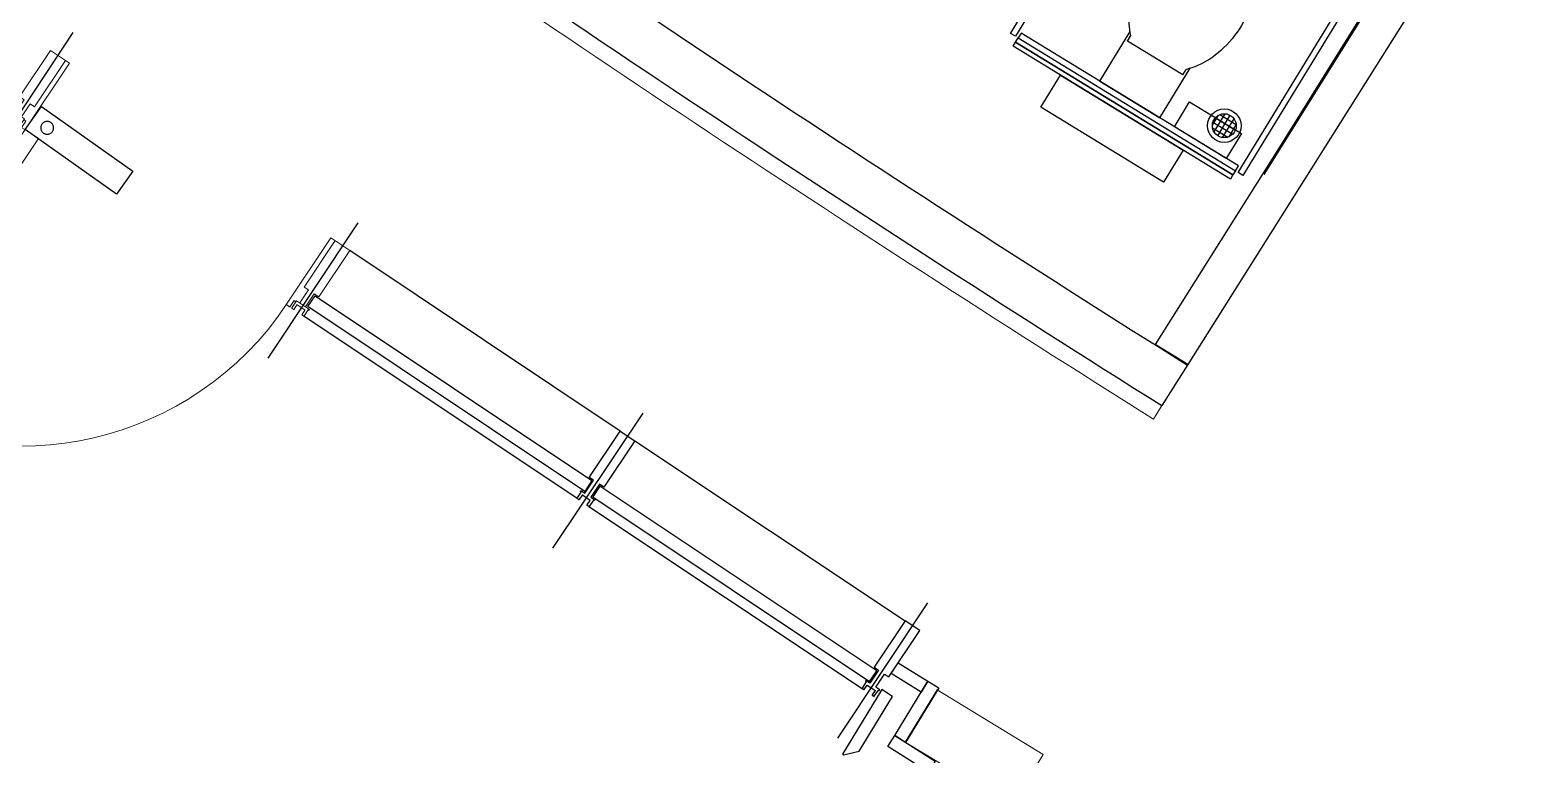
# Model space of a CAD drawing. Header units: centimetres. Extents: x 139057 to 200038, y 34824 to 80516.
# Drawn here: x 166613.1 to 167084.2, y 46856.2 to 47083.6 of the extents above; entities that cross this region are included whole.
import ezdxf

# ---------------------------------------------------------------- set-up
doc = ezdxf.new("R2010")
doc.units = ezdxf.units.CM
doc.header["$LTSCALE"] = 100
doc.linetypes.add('AWP0BLEVP1$0$HIDDEN', pattern=[9.525, 6.35, -3.175])
doc.linetypes.add('FLPL-B-P1$0$HIDDEN', pattern=[9.525, 6.35, -3.175])
doc.layers.get('0').update_dxf_attribs({"lineweight": 0})
for name, color, linetype, lineweight in [('410_STRUTTURE_001-AM_0', 7, 'Continuous', 0), ('430_TAVOLATI_001-AM_0', 3, 'Continuous', 0), ('437_RIVESTIMENTI_001-AM_0', 13, 'Continuous', 0), ('441_SERRAMENTI_001-AM_0', 1, 'Continuous', 0)]:
    doc.layers.add(name, color=color, linetype=linetype, lineweight=lineweight)
for name, color, linetype in [('A-FACCIATA', 8, 'Continuous'), ('A-FACCIATA-montanti', 13, 'Continuous'), ('A-FACCIATA-stone', 13, 'Continuous'), ('A-MCLS3-15', 50, 'Continuous'), ('A-MCLS4-12', 61, 'Continuous'), ('A-SANITARI', 6, 'Continuous'), ('AWP0BLEVP1$0$A-FIXT', 2, 'Continuous'), ('AWP0BLEVP1$0$A-FLOR-DRAN', 2, 'Continuous'), ('AWP0BLEVP1$0$A-MLWK', 2, 'Continuous'), ('AWP0BLEVP1$0$A-SCRN-40', 40, 'Continuous'), ('FLPL-B-P1$0$A-ABOV', 7, 'FLPL-B-P1$0$HIDDEN')]:
    doc.layers.add(name, color=color, linetype=linetype)

# ---------------------------------------------------------------- blocks, each defined once
blk = doc.blocks.new('AWP0BLEVP1$0$ARCTTOL5')
for p, q in [((0, 4.35), (7.18, 4.35)), ((0, -4.35), (0, 4.35)), ((6, 4), (6.81, 4)), ((6, 4), (6, -4)), ((0, -4.35), (7.18, -4.35)), ((6, -4), (6.81, -4))]:
    blk.add_line(p, q)
for points in [[(25, 0, 0.13438), (24.31, 2.54, 0.106842), (22.07, 4.95, 0.082314), (18.96, 6.44, 0.07067), (15, 7, 0.07067), (11.04, 6.44, 0.082314), (7.93, 4.95, 0.047192), (6.81, 4, 0.13438)], [(6.81, -4, 0.047192), (7.93, -4.95, 0.082314), (11.04, -6.44, 0.07067), (15, -7, 0.07067), (18.96, -6.44, 0.082314), (22.07, -4.95, 0.106842), (24.31, -2.54, 0.13438), (25, 0, 0.13438)]]:
    blk.add_lwpolyline(points, format="xyb")
blk = doc.blocks.new('AWP0BLEVP1$0$san_napkins_plan_1')
at = {"layer": 'AWP0BLEVP1$0$A-FIXT', "linetype": 'AWP0BLEVP1$0$HIDDEN'}
blk.add_lwpolyline([(92, 95), (92, -95), (184, -95), (184, 95)], close=True, dxfattribs=at)
blk = doc.blocks.new('FLPL-B-P1$0$invsible closer')
at = {"layer": 'FLPL-B-P1$0$A-ABOV'}
blk.add_line((0, 44), (0, -44), dxfattribs=at)
blk.add_lwpolyline([(0, 44), (0, -44), (351, -44), (351, 44)], close=True, dxfattribs=at)
blk.add_circle((53, 0), 20, dxfattribs=at)
blk = doc.blocks.new('A$C66F3671F')
blk.add_lwpolyline([(14783045, 36755201), (14783083, 36755233.5), (14782432.1, 36755992.7), (14782394.1, 36755960.2)], close=True)
for points in [[(14783141.2, 36755248.6), (14783173.1, 36755211.4), (14783186.4, 36755222.8), (14783300.3, 36755089.9), (14783246, 36755043.4), (14783083, 36755233.5, -0.414214), (14783083.1, 36755234.9), (14783091.4, 36755242.1, -0.414214), (14783092.8, 36755242), (14783107.6, 36755224.7, 0.414214), (14783108.3, 36755224.7), (14783113.3, 36755228.9)], [(14782310.2, 36754536.9), (14782342.1, 36754499.7), (14782328.9, 36754488.3), (14782442.8, 36754355.5), (14782497.1, 36754402.1), (14782333.9, 36754592.1, 0.414214), (14782332.5, 36754592.2), (14782324.2, 36754585.1, 0.414214), (14782324.1, 36754583.7), (14782338.9, 36754566.4, -0.414214), (14782338.8, 36754565.7), (14782333.9, 36754561.5)]]:
    blk.add_lwpolyline(points, format="xyb")
for points in [[(14783127, 36755271.3, -0.414214), (14783127.1, 36755272.7), (14783131.7, 36755276.6, -0.414214), (14783133.1, 36755276.5), (14783147.8, 36755259.2, 0.414214), (14783148.6, 36755259.2), (14783149.7, 36755260.2, -0.414214), (14783151.1, 36755260.1), (14783152.6, 36755258.3), (14783115.4, 36755226.4), (14783098.2, 36755246.5, -0.414214), (14783098.3, 36755247.9), (14783102.8, 36755251.8, -0.414214), (14783104.2, 36755251.7), (14783115, 36755239.2, 0.414214), (14783115.7, 36755239.2), (14783137.7, 36755258, 0.414214), (14783137.7, 36755258.7)], [(14782289.9, 36754554.3, 0.414214), (14782288.5, 36754554.4), (14782284, 36754550.5, 0.414214), (14782283.9, 36754549.1), (14782298.6, 36754531.9, -0.414214), (14782298.6, 36754531.2), (14782297.5, 36754530.2, 0.414214), (14782297.4, 36754528.8), (14782298.8, 36754527.1), (14782336, 36754559), (14782318.8, 36754579.1, 0.414214), (14782317.4, 36754579.2), (14782312.8, 36754575.3, 0.414214), (14782312.7, 36754573.9), (14782323.5, 36754561.4, -0.414214), (14782323.4, 36754560.7), (14782301.4, 36754541.8, -0.414214), (14782300.7, 36754541.8)]]:
    blk.add_lwpolyline(points, format="xyb", close=True)
for points in [[(14783257.8, 36755053.5), (14783143.9, 36755186.3), (14783156.4, 36755197), (14783124.5, 36755234.2)], [(14782485.3, 36754392), (14782371.3, 36754524.8), (14782358.8, 36754514), (14782326.9, 36754551.2)]]:
    blk.add_lwpolyline(points)
blk.add_arc((14783093.1, 36755243), 1000, 134.2702, 220.6094)
at = {"xscale": -1, "rotation": 39.03527307619471}
blk.add_blockref('FLPL-B-P1$0$invsible closer', (14783110.7, 36755199.3), dxfattribs=at)

msp = doc.modelspace()

# ---------------------------------------------------------------- hatches: boundary and pattern name
at = {"layer": 'AWP0BLEVP1$0$A-FLOR-DRAN'}
h = msp.add_hatch(dxfattribs=at)
h.set_pattern_fill('NET', color=256, scale=0.5, angle=348.1944, style=0)
h.set_pattern_definition([(148.55739624, (-3125872.817, -2159873.0461), (0.828110116, 1.35439650243), []), (58.55739624, (-3125872.817, -2159873.0461), (1.35439650243, -0.828110116), [])])
edge = h.paths.add_edge_path()
edge.add_ellipse((166987.73, 47053.59), major_axis=(0.88, 3.65), ratio=1, start_angle=252.14, end_angle=432.14)
edge.add_ellipse((166987.73, 47053.59), major_axis=(3.65, 0.88), ratio=1, start_angle=135, end_angle=315)

# ---------------------------------------------------------------- linework, layer by layer
at = {"layer": '410_STRUTTURE_001-AM_0', "elevation": 0}
msp.add_lwpolyline([(165798.96, 47315.33, 0.027668), (166347.67, 46876.3), (166371.06, 46908.75, -0.006714), (166216.28, 47024), (166267.42, 47071.35), (166240.24, 47100.7), (166184.13, 47048.75, -0.013779), (165877.86, 47299.81), (166459.42, 47838.34), (166650.89, 47631.57), (166680.24, 47658.75), (166441.21, 47916.87), (166411.86, 47889.7), (166439.04, 47860.35), (165855.11, 47319.62, 0), (165831.33, 47345.3)], format="xyb", close=True, dxfattribs=at)
at = {"layer": '430_TAVOLATI_001-AM_0', "elevation": 0}
msp.add_lwpolyline([(166897.69, 46876.68), (166887.67, 46860.3), (166904.73, 46849.86), (166891.66, 46828.49), (167018.78, 46750.79), (167031.84, 46772.11), (167048.9, 46761.68), (167058.92, 46778.05), (167025.62, 46798.44), (167015.04, 46781.18), (166920.4, 46839.07), (166930.96, 46856.33)], close=True, dxfattribs=at)
at = {"layer": '437_RIVESTIMENTI_001-AM_0'}
msp.add_line((166965.52, 46961.57, 0), (166968.18, 46965.8, 0), dxfattribs=at)
msp.add_arc((170587.12, 52729.8, 0), 6810.91, 234.998411, 237.877256, dxfattribs=at)
at = {"layer": '441_SERRAMENTI_001-AM_0'}
msp.add_line((167080.37, 47167.96, 0), (166999.45, 47038.01, 0), dxfattribs=at)
at = {"layer": 'A-FACCIATA'}
for p, q in [((166626.54, 47082.78, 0), (166598.41, 47040.27, 0)), ((166715.97, 47023.08, 0), (166687.68, 46980.68, 0)), ((166798.25, 46957.84, 0), (166713.44, 47014.45, 0)), ((166784.75, 46936.62, 0), (166699.02, 46993.83, 0)), ((166805.31, 46963.47, 0), (166777.02, 46921.07, 0)), ((166802.82, 46954.79, 0), (166887.62, 46898.3, 0)), ((166788.41, 46934.18, 0), (166874.13, 46877.07, 0)), ((166894.68, 46903.93, 0), (166866.4, 46861.52, 0))]:
    msp.add_line(p, q, dxfattribs=at)
at = {"layer": 'A-FACCIATA', "elevation": 0}
for points in [[(166787.13, 46938.91), (166700.29, 46996.85), (166702.52, 47000.21), (166789.35, 46942.27)], [(166789.61, 46937.24), (166876.45, 46879.3), (166878.69, 46882.65), (166791.85, 46940.59)]]:
    msp.add_lwpolyline(points, close=True, dxfattribs=at)
at = {"layer": 'A-FACCIATA-montanti', "elevation": 0}
for points in [[(166789.83, 46936.14), (166788.55, 46934.21, -0.414214), (166788.41, 46934.18), (166787.91, 46934.51, -0.414214), (166787.88, 46934.65), (166788.8, 46936.02, 0.414214), (166788.78, 46936.09), (166786.37, 46937.7, 0.414214), (166786.3, 46937.69), (166785.38, 46936.32, -0.414214), (166785.25, 46936.29), (166784.75, 46936.62, -0.414214), (166784.72, 46936.76), (166786.01, 46938.69), (166785.84, 46938.8, -0.414214), (166785.81, 46938.94), (166785.94, 46939.13), (166787.19, 46938.3), (166789.91, 46942.37), (166788.53, 46943.29), (166798.25, 46957.84), (166802.82, 46954.79), (166793.11, 46940.23), (166791.74, 46941.15), (166789.02, 46937.07), (166790.26, 46936.24), (166790.14, 46936.05, -0.414214), (166790, 46936.02)], [(166875.39, 46879.14), (166874.1, 46877.21, 0.414214), (166874.13, 46877.07), (166874.63, 46876.74, 0.414214), (166874.76, 46876.77), (166875.68, 46878.14, -0.414214), (166875.75, 46878.15), (166878.16, 46876.54, -0.414214), (166878.18, 46876.47), (166877.26, 46875.1, 0.414214), (166877.29, 46874.96), (166877.79, 46874.63, 0.414214), (166877.93, 46874.66), (166879.21, 46876.59), (166879.38, 46876.48, 0.414214), (166879.52, 46876.5), (166879.64, 46876.69), (166878.4, 46877.53), (166881.12, 46881.6), (166882.49, 46880.69), (166892.2, 46895.24), (166887.62, 46898.3), (166877.91, 46883.74), (166879.28, 46882.82), (166876.57, 46878.75), (166875.32, 46879.58), (166875.19, 46879.39, 0.414214), (166875.22, 46879.25)]]:
    msp.add_lwpolyline(points, format="xyb", close=True, dxfattribs=at)
at = {"layer": 'A-FACCIATA-stone', "elevation": 0}
for points in [[(166883.21, 46881.77), (166885.43, 46885.1), (166894.77, 46879.33), (166892.66, 46875.93)], [(166867.92, 46856.5), (166868.3, 46856.26), (166873.15, 46857.39), (166883.66, 46874.58), (166880.28, 46876.72)], [(166884.37, 46862.31), (166894.78, 46879.35), (166898.18, 46877.24), (166887.75, 46860.18)], [(166894.96, 46850.89), (166882.21, 46858.94), (166884.37, 46862.31), (166897.05, 46854.3)]]:
    msp.add_lwpolyline(points, close=True, dxfattribs=at)
at = {"layer": 'A-MCLS3-15'}
msp.add_line((166976.27, 46978.67, 0), (166968.18, 46965.8, 0), dxfattribs=at)
for centre, radius, start, end in [((170588.1, 52731.29, 0), 6792.69, 234.935753, 237.877029), ((170586.62, 52729.07, 0), 6805.03, 234.984808, 237.877227)]:
    msp.add_arc(centre, radius, start, end, dxfattribs=at)
at = {"layer": 'A-MCLS4-12'}
for p, q in [((167080.26, 47166.42, 0), (166966.08, 46984.96, 0)), ((167084.23, 47149.92, 0), (166976.31, 46978.7, 0)), ((166976.31, 46978.7, 0), (166966.08, 46984.96, 0))]:
    msp.add_line(p, q, dxfattribs=at)
at = {"layer": 'AWP0BLEVP1$0$A-FIXT', "elevation": 0}
msp.add_lwpolyline([(166930.23, 47059.37), (166936.39, 47069.44), (166974.78, 47045.96), (166968.62, 47035.9)], close=True, dxfattribs=at)
at = {"layer": 'AWP0BLEVP1$0$A-FLOR-DRAN'}
for radius in [5.25, 3.75]:
    msp.add_circle((166987.73, 47053.59, 0), radius, dxfattribs=at)
at = {"layer": 'AWP0BLEVP1$0$A-MLWK', "elevation": 0}
for points in [[(166999.85, 47212.08), (167001.39, 47211.14), (166922.21, 47081.62), (166920.68, 47082.56)], [(167071.23, 47168.44), (167072.76, 47167.5), (166993.59, 47037.98), (166992.05, 47038.92)], [(166922.28, 47079.82), (166990.45, 47038.14), (166989.67, 47036.86), (166921.5, 47078.54)], [(166923.06, 47081.1), (166991.23, 47039.42), (166990.45, 47038.14), (166922.28, 47079.82)], [(166992.17, 47040.96), (166924, 47082.64), (166923.06, 47081.1), (166991.23, 47039.42)]]:
    msp.add_lwpolyline(points, close=True, dxfattribs=at)
at = {"layer": 'AWP0BLEVP1$0$A-SCRN-40'}
msp.add_line((167080.63, 47167.02, 0), (167000.12, 47038.28, 0), dxfattribs=at)

# ---------------------------------------------------------------- block references
at = {"layer": '441_SERRAMENTI_001-AM_0', "xscale": 0.1, "yscale": 0.1, "zscale": 0.1, "rotation": 105.66}
msp.add_blockref('A$C66F3671F', (4104738.35, -384253.99, 0), dxfattribs=at)
at = {"layer": 'A-SANITARI', "extrusion": (0, 0, -1), "xscale": 2.540000000182006, "yscale": 2.540000000182006, "zscale": -2.539999999964586, "rotation": 121.4426037675602}
msp.add_blockref('AWP0BLEVP1$0$ARCTTOL5', (-166958.09, 47061.8, 0), dxfattribs=at)
at = {"layer": 'AWP0BLEVP1$0$A-FIXT', "xscale": -0.09999999999999998, "yscale": 0.09999999999999998, "zscale": 0.1, "rotation": 238.5573966774717}
msp.add_blockref('AWP0BLEVP1$0$san_napkins_plan_1', (166975.37, 47040.44, 0), dxfattribs=at)

doc.saveas('drawing.dxf')
